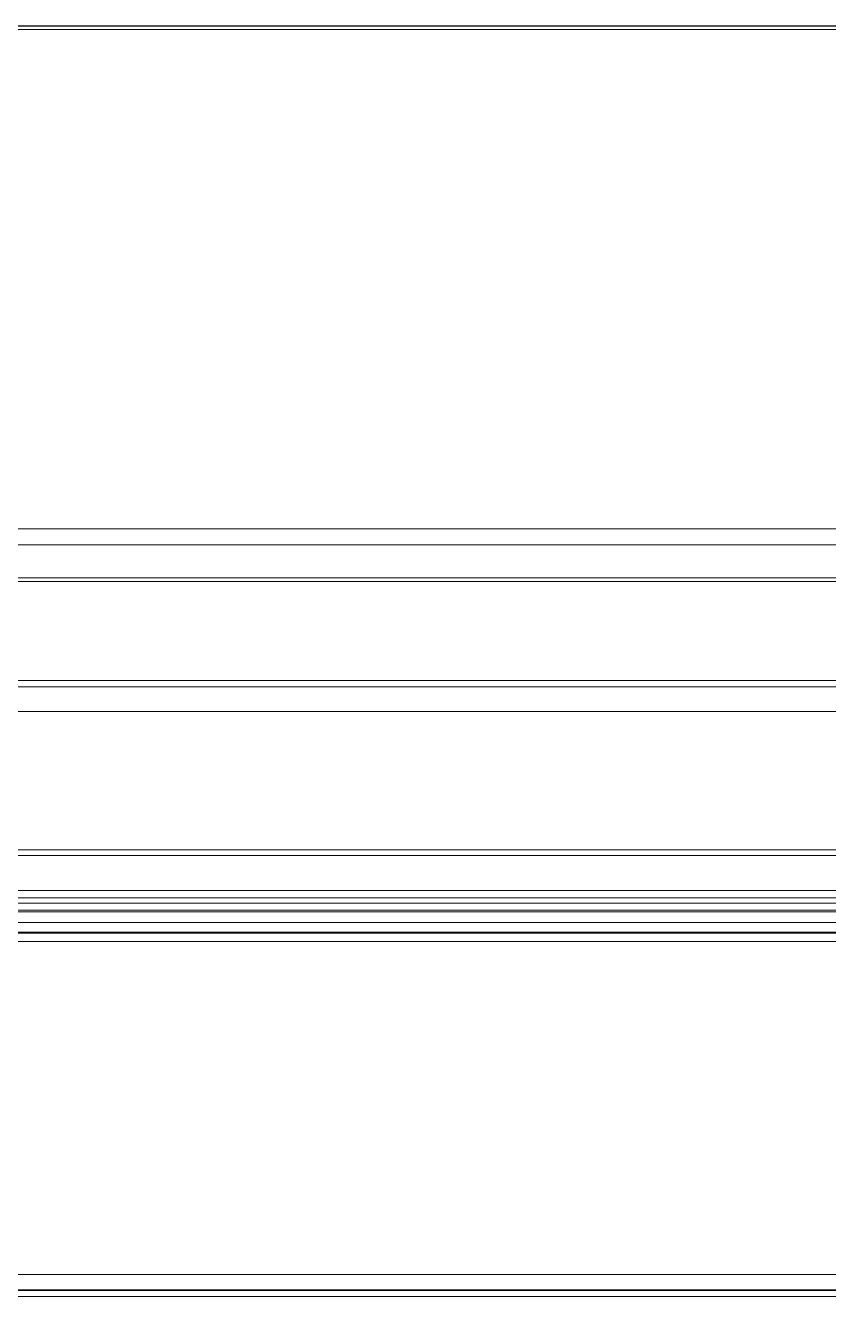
# Model space of a CAD drawing. Header units: millimetres. Extents: x -16985 to -606, y 2122 to 9380.
# Drawn here: x -12648.6 to -12425.4, y 7305.7 to 7659.2 of the extents above; entities that cross this region are included whole.
import ezdxf

# ---------------------------------------------------------------- set-up
doc = ezdxf.new("R2010")
doc.units = ezdxf.units.MM
doc.linetypes.add('K5LT_THIN', pattern=[0])

msp = doc.modelspace()

# ---------------------------------------------------------------- linework, layer by layer
at = {"color": 7, "linetype": 'K5LT_THIN', "lineweight": 18}
for p, q in [((-13147.3247832773, 7658.093832612), (-11582.4389225373, 7658.093832612)), ((-12096.8745995917, 7659.0376661923), (-13128.8745995775, 7659.0430860122)), ((-13128.8745996234, 7659.0256052985), (-12096.8745996376, 7659.0201854785)), ((-13128.8745993875, 7659.1124229222), (-12096.8745994017, 7659.1070031023)), ((-12096.8745994476, 7659.0895223885), (-13128.8745994334, 7659.0949422085)), ((-13126.8745995111, 7659.0663957749), (-12098.8745995111, 7659.0663957749)), ((-12647.8745995903, 7659.0382161311), (-12647.8745995851, 7659.0401692835)), ((-12647.8745995851, 7659.0401692835), (-12627.8745995854, 7659.0400642482)), ((-12627.8745995905, 7659.0381110958), (-12647.8745995903, 7659.0382161311)), ((-12647.8745995967, 7659.0357746906), (-12647.8745995916, 7659.037727843)), ((-12647.8745995916, 7659.037727843), (-12627.8745995918, 7659.0376228077)), ((-12627.874599597, 7659.0356696554), (-12647.8745995967, 7659.0357746906)), ((-12647.8745996031, 7659.0333332502), (-12647.874599598, 7659.0352864025)), ((-12647.874599598, 7659.0352864025), (-12627.8745995982, 7659.0351813673)), ((-12627.8745996034, 7659.0332282149), (-12647.8745996031, 7659.0333332502)), ((-12647.8745996162, 7659.0283527116), (-12647.874599611, 7659.030305864)), ((-12647.874599611, 7659.030305864), (-12627.8745996113, 7659.0302008287)), ((-12627.8745996164, 7659.0282476764), (-12647.8745996162, 7659.0283527116)), ((-12647.8745996226, 7659.0259112712), (-12647.8745996175, 7659.0278644235)), ((-12647.8745996175, 7659.0278644235), (-12627.8745996177, 7659.0277593883)), ((-12627.8745996229, 7659.0258062359), (-12647.8745996226, 7659.0259112712)), ((-12647.874599629, 7659.0234698307), (-12647.8745996239, 7659.0254229831)), ((-12647.8745996239, 7659.0254229831), (-12627.8745996241, 7659.0253179478)), ((-12627.8745996293, 7659.0233647954), (-12647.874599629, 7659.0234698307)), ((-12627.8745993954, 7659.1094011582), (-12647.8745993951, 7659.1095061935)), ((-12647.8745993951, 7659.1095061935), (-12647.8745994003, 7659.1075530411)), ((-12647.8745994003, 7659.1075530411), (-12627.8745994005, 7659.1074480058)), ((-12627.8745994018, 7659.1069597177), (-12647.8745994016, 7659.107064753)), ((-12647.8745994016, 7659.107064753), (-12647.8745994067, 7659.1051116006)), ((-12647.8745994067, 7659.1051116006), (-12627.874599407, 7659.1050065654)), ((-12627.8745994082, 7659.1045182773), (-12647.874599408, 7659.1046233125)), ((-12647.874599408, 7659.1046233125), (-12647.8745994131, 7659.1026701602)), ((-12647.8745994131, 7659.1026701602), (-12627.8745994134, 7659.1025651249)), ((-12627.8745994213, 7659.0995377387), (-12647.874599421, 7659.099642774)), ((-12647.874599421, 7659.099642774), (-12647.8745994262, 7659.0976896216)), ((-12647.8745994262, 7659.0976896216), (-12627.8745994264, 7659.0975845864)), ((-12627.8745994277, 7659.0970962983), (-12647.8745994275, 7659.0972013335)), ((-12647.8745994275, 7659.0972013335), (-12647.8745994326, 7659.0952481812)), ((-12647.8745994326, 7659.0952481812), (-12627.8745994329, 7659.0951431459)), ((-12627.8745994341, 7659.0946548578), (-12647.8745994339, 7659.0947598931)), ((-12647.8745994339, 7659.0947598931), (-12647.874599439, 7659.0928067407)), ((-12647.874599439, 7659.0928067407), (-12627.8745994393, 7659.0927017054)), ((-12627.8745995854, 7659.0400642482), (-12627.8745995905, 7659.0381110958)), ((-12627.8745995918, 7659.0376228077), (-12627.874599597, 7659.0356696554)), ((-12627.8745995982, 7659.0351813673), (-12627.8745996034, 7659.0332282149)), ((-12627.8745996113, 7659.0302008287), (-12627.8745996164, 7659.0282476764)), ((-12627.8745996177, 7659.0277593883), (-12627.8745996229, 7659.0258062359)), ((-12627.8745996241, 7659.0253179478), (-12627.8745996293, 7659.0233647954)), ((-12627.8745994005, 7659.1074480058), (-12627.8745993954, 7659.1094011582)), ((-12627.874599407, 7659.1050065654), (-12627.8745994018, 7659.1069597177)), ((-12627.8745994134, 7659.1025651249), (-12627.8745994082, 7659.1045182773)), ((-12627.8745994264, 7659.0975845864), (-12627.8745994213, 7659.0995377387)), ((-12627.8745994329, 7659.0951431459), (-12627.8745994277, 7659.0970962983)), ((-12627.8745994393, 7659.0927017054), (-12627.8745994341, 7659.0946548578)), ((-12597.874599591, 7659.0379535429), (-12597.8745995858, 7659.0399066953)), ((-12597.8745995858, 7659.0399066953), (-12577.8745995861, 7659.03980166)), ((-12577.8745995912, 7659.0378485077), (-12597.874599591, 7659.0379535429)), ((-12597.8745995974, 7659.0355121025), (-12597.8745995922, 7659.0374652548)), ((-12597.8745995922, 7659.0374652548), (-12577.8745995925, 7659.0373602196)), ((-12577.8745995976, 7659.0354070672), (-12597.8745995974, 7659.0355121025)), ((-12597.8745996038, 7659.033070662), (-12597.8745995987, 7659.0350238144)), ((-12597.8745995987, 7659.0350238144), (-12577.8745995989, 7659.0349187791)), ((-12577.8745996041, 7659.0329656267), (-12597.8745996038, 7659.033070662)), ((-12597.8745996169, 7659.0280901235), (-12597.8745996117, 7659.0300432758)), ((-12597.8745996117, 7659.0300432758), (-12577.874599612, 7659.0299382406)), ((-12577.8745996171, 7659.0279850882), (-12597.8745996169, 7659.0280901235)), ((-12597.8745996233, 7659.025648683), (-12597.8745996181, 7659.0276018354)), ((-12597.8745996181, 7659.0276018354), (-12577.8745996184, 7659.0274968001)), ((-12577.8745996235, 7659.0255436477), (-12597.8745996233, 7659.025648683)), ((-12597.8745996297, 7659.0232072425), (-12597.8745996246, 7659.0251603949)), ((-12597.8745996246, 7659.0251603949), (-12577.8745996248, 7659.0250553596)), ((-12577.87459963, 7659.0231022073), (-12597.8745996297, 7659.0232072425)), ((-12577.8745993961, 7659.10913857), (-12597.8745993958, 7659.1092436053)), ((-12597.8745993958, 7659.1092436053), (-12597.874599401, 7659.1072904529)), ((-12597.874599401, 7659.1072904529), (-12577.8745994012, 7659.1071854177)), ((-12577.8745994025, 7659.1066971296), (-12597.8745994022, 7659.1068021648)), ((-12597.8745994022, 7659.1068021648), (-12597.8745994074, 7659.1048490125)), ((-12597.8745994074, 7659.1048490125), (-12577.8745994076, 7659.1047439772)), ((-12577.8745994089, 7659.1042556891), (-12597.8745994087, 7659.1043607244)), ((-12597.8745994087, 7659.1043607244), (-12597.8745994138, 7659.102407572)), ((-12597.8745994138, 7659.102407572), (-12577.8745994141, 7659.1023025367)), ((-12577.874599422, 7659.0992751506), (-12597.8745994217, 7659.0993801858)), ((-12597.8745994217, 7659.0993801858), (-12597.8745994269, 7659.0974270335)), ((-12597.8745994269, 7659.0974270335), (-12577.8745994271, 7659.0973219982)), ((-12577.8745994284, 7659.0968337101), (-12597.8745994281, 7659.0969387454)), ((-12597.8745994281, 7659.0969387454), (-12597.8745994333, 7659.094985593)), ((-12597.8745994333, 7659.094985593), (-12577.8745994335, 7659.0948805577)), ((-12577.8745994348, 7659.0943922696), (-12597.8745994346, 7659.0944973049)), ((-12597.8745994346, 7659.0944973049), (-12597.8745994397, 7659.0925441525)), ((-12597.8745994397, 7659.0925441525), (-12577.87459944, 7659.0924391173)), ((-12577.8745995861, 7659.03980166), (-12577.8745995912, 7659.0378485077)), ((-12577.8745995925, 7659.0373602196), (-12577.8745995976, 7659.0354070672)), ((-12577.8745995989, 7659.0349187791), (-12577.8745996041, 7659.0329656267)), ((-12577.874599612, 7659.0299382406), (-12577.8745996171, 7659.0279850882)), ((-12577.8745996184, 7659.0274968001), (-12577.8745996235, 7659.0255436477)), ((-12577.8745996248, 7659.0250553596), (-12577.87459963, 7659.0231022073)), ((-12577.8745994012, 7659.1071854177), (-12577.8745993961, 7659.10913857)), ((-12577.8745994076, 7659.1047439772), (-12577.8745994025, 7659.1066971296)), ((-12577.8745994141, 7659.1023025367), (-12577.8745994089, 7659.1042556891)), ((-12577.8745994271, 7659.0973219982), (-12577.874599422, 7659.0992751506)), ((-12577.8745994335, 7659.0948805577), (-12577.8745994284, 7659.0968337101)), ((-12577.87459944, 7659.0924391173), (-12577.8745994348, 7659.0943922696)), ((-12572.8745995913, 7659.0378222488), (-12572.8745995862, 7659.0397754012)), ((-12572.8745995862, 7659.0397754012), (-12552.8745995865, 7659.0396703659)), ((-12552.8745995916, 7659.0377172136), (-12572.8745995913, 7659.0378222488)), ((-12572.8745995977, 7659.0353808084), (-12572.8745995926, 7659.0373339607)), ((-12572.8745995926, 7659.0373339607), (-12552.8745995929, 7659.0372289255)), ((-12552.874599598, 7659.0352757731), (-12572.8745995977, 7659.0353808084)), ((-12572.8745996041, 7659.0329393679), (-12572.874599599, 7659.0348925203)), ((-12572.874599599, 7659.0348925203), (-12552.8745995993, 7659.034787485)), ((-12552.8745996044, 7659.0328343326), (-12572.8745996041, 7659.0329393679)), ((-12572.8745996172, 7659.0279588294), (-12572.8745996121, 7659.0299119817)), ((-12572.8745996121, 7659.0299119817), (-12552.8745996124, 7659.0298069465)), ((-12552.8745996175, 7659.0278537941), (-12572.8745996172, 7659.0279588294)), ((-12572.8745996236, 7659.0255173889), (-12572.8745996185, 7659.0274705413)), ((-12572.8745996185, 7659.0274705413), (-12552.8745996188, 7659.027365506)), ((-12552.8745996239, 7659.0254123536), (-12572.8745996236, 7659.0255173889)), ((-12572.87459963, 7659.0230759484), (-12572.8745996249, 7659.0250291008)), ((-12572.8745996249, 7659.0250291008), (-12552.8745996252, 7659.0249240655)), ((-12552.8745996303, 7659.0229709132), (-12572.87459963, 7659.0230759484)), ((-12552.8745993965, 7659.1090072759), (-12572.8745993962, 7659.1091123112)), ((-12572.8745993962, 7659.1091123112), (-12572.8745994013, 7659.1071591588)), ((-12572.8745994013, 7659.1071591588), (-12552.8745994016, 7659.1070541236)), ((-12552.8745994029, 7659.1065658355), (-12572.8745994026, 7659.1066708707)), ((-12572.8745994026, 7659.1066708707), (-12572.8745994077, 7659.1047177184)), ((-12572.8745994077, 7659.1047177184), (-12552.874599408, 7659.1046126831)), ((-12552.8745994093, 7659.104124395), (-12572.874599409, 7659.1042294303)), ((-12572.874599409, 7659.1042294303), (-12572.8745994141, 7659.1022762779)), ((-12572.8745994141, 7659.1022762779), (-12552.8745994144, 7659.1021712426)), ((-12552.8745994224, 7659.0991438565), (-12572.8745994221, 7659.0992488917)), ((-12572.8745994221, 7659.0992488917), (-12572.8745994272, 7659.0972957394)), ((-12572.8745994272, 7659.0972957394), (-12552.8745994275, 7659.0971907041)), ((-12552.8745994288, 7659.096702416), (-12572.8745994285, 7659.0968074513)), ((-12572.8745994285, 7659.0968074513), (-12572.8745994336, 7659.0948542989)), ((-12572.8745994336, 7659.0948542989), (-12552.8745994339, 7659.0947492636)), ((-12552.8745994352, 7659.0942609755), (-12572.8745994349, 7659.0943660108)), ((-12572.8745994349, 7659.0943660108), (-12572.87459944, 7659.0924128584)), ((-12572.87459944, 7659.0924128584), (-12552.8745994403, 7659.0923078232)), ((-12552.8745995865, 7659.0396703659), (-12552.8745995916, 7659.0377172136)), ((-12552.8745995929, 7659.0372289255), (-12552.874599598, 7659.0352757731)), ((-12552.8745995993, 7659.034787485), (-12552.8745996044, 7659.0328343326)), ((-12552.8745996124, 7659.0298069465), (-12552.8745996175, 7659.0278537941)), ((-12552.8745996188, 7659.027365506), (-12552.8745996239, 7659.0254123536)), ((-12552.8745996252, 7659.0249240655), (-12552.8745996303, 7659.0229709132)), ((-12552.8745994016, 7659.1070541236), (-12552.8745993965, 7659.1090072759)), ((-12552.874599408, 7659.1046126831), (-12552.8745994029, 7659.1065658355)), ((-12552.8745994144, 7659.1021712426), (-12552.8745994093, 7659.104124395)), ((-12552.8745994275, 7659.0971907041), (-12552.8745994224, 7659.0991438565)), ((-12552.8745994339, 7659.0947492636), (-12552.8745994288, 7659.096702416)), ((-12552.8745994403, 7659.0923078232), (-12552.8745994352, 7659.0942609755)), ((-12547.8745995917, 7659.0376909548), (-12547.8745995865, 7659.0396441071)), ((-12547.8745995865, 7659.0396441071), (-12527.8745995868, 7659.0395390719)), ((-12527.8745995919, 7659.0375859195), (-12547.8745995917, 7659.0376909548)), ((-12547.8745995981, 7659.0352495143), (-12547.8745995929, 7659.0372026667)), ((-12547.8745995929, 7659.0372026667), (-12527.8745995932, 7659.0370976314)), ((-12527.8745995983, 7659.035144479), (-12547.8745995981, 7659.0352495143)), ((-12547.8745996045, 7659.0328080738), (-12547.8745995993, 7659.0347612262)), ((-12547.8745995993, 7659.0347612262), (-12527.8745995996, 7659.0346561909)), ((-12527.8745996047, 7659.0327030386), (-12547.8745996045, 7659.0328080738)), ((-12547.8745996176, 7659.0278275353), (-12547.8745996124, 7659.0297806877)), ((-12547.8745996124, 7659.0297806877), (-12527.8745996127, 7659.0296756524)), ((-12527.8745996178, 7659.0277225), (-12547.8745996176, 7659.0278275353)), ((-12547.874599624, 7659.0253860948), (-12547.8745996188, 7659.0273392472)), ((-12547.8745996188, 7659.0273392472), (-12527.8745996191, 7659.0272342119)), ((-12527.8745996242, 7659.0252810595), (-12547.874599624, 7659.0253860948)), ((-12547.8745996304, 7659.0229446544), (-12547.8745996252, 7659.0248978067)), ((-12547.8745996252, 7659.0248978067), (-12527.8745996255, 7659.0247927715)), ((-12527.8745996306, 7659.0228396191), (-12547.8745996304, 7659.0229446544)), ((-12527.8745993968, 7659.1088759819), (-12547.8745993965, 7659.1089810171)), ((-12547.8745993965, 7659.1089810171), (-12547.8745994017, 7659.1070278648)), ((-12547.8745994017, 7659.1070278648), (-12527.8745994019, 7659.1069228295)), ((-12527.8745994032, 7659.1064345414), (-12547.8745994029, 7659.1065395767)), ((-12547.8745994029, 7659.1065395767), (-12547.8745994081, 7659.1045864243)), ((-12547.8745994081, 7659.1045864243), (-12527.8745994083, 7659.104481389)), ((-12527.8745994096, 7659.1039931009), (-12547.8745994093, 7659.1040981362)), ((-12547.8745994093, 7659.1040981362), (-12547.8745994145, 7659.1021449838)), ((-12547.8745994145, 7659.1021449838), (-12527.8745994148, 7659.1020399486)), ((-12527.8745994227, 7659.0990125624), (-12547.8745994224, 7659.0991175977)), ((-12547.8745994224, 7659.0991175977), (-12547.8745994276, 7659.0971644453)), ((-12547.8745994276, 7659.0971644453), (-12527.8745994278, 7659.09705941)), ((-12527.8745994291, 7659.0965711219), (-12547.8745994288, 7659.0966761572)), ((-12547.8745994288, 7659.0966761572), (-12547.874599434, 7659.0947230048)), ((-12547.874599434, 7659.0947230048), (-12527.8745994342, 7659.0946179695)), ((-12527.8745994355, 7659.0941296815), (-12547.8745994352, 7659.0942347167)), ((-12547.8745994352, 7659.0942347167), (-12547.8745994404, 7659.0922815644)), ((-12547.8745994404, 7659.0922815644), (-12527.8745994406, 7659.0921765291)), ((-12527.8745995868, 7659.0395390719), (-12527.8745995919, 7659.0375859195)), ((-12527.8745995932, 7659.0370976314), (-12527.8745995983, 7659.035144479)), ((-12527.8745995996, 7659.0346561909), (-12527.8745996047, 7659.0327030386)), ((-12527.8745996127, 7659.0296756524), (-12527.8745996178, 7659.0277225)), ((-12527.8745996191, 7659.0272342119), (-12527.8745996242, 7659.0252810595)), ((-12527.8745996255, 7659.0247927715), (-12527.8745996306, 7659.0228396191)), ((-12527.8745994019, 7659.1069228295), (-12527.8745993968, 7659.1088759819)), ((-12527.8745994083, 7659.104481389), (-12527.8745994032, 7659.1064345414)), ((-12527.8745994148, 7659.1020399486), (-12527.8745994096, 7659.1039931009)), ((-12527.8745994278, 7659.09705941), (-12527.8745994227, 7659.0990125624)), ((-12527.8745994342, 7659.0946179695), (-12527.8745994291, 7659.0965711219)), ((-12527.8745994406, 7659.0921765291), (-12527.8745994355, 7659.0941296815)), ((-12522.874599592, 7659.0375596607), (-12522.8745995869, 7659.039512813)), ((-12522.8745995869, 7659.039512813), (-12502.8745995871, 7659.0394077778)), ((-12502.8745995923, 7659.0374546254), (-12522.874599592, 7659.0375596607)), ((-12522.8745995984, 7659.0351182202), (-12522.8745995933, 7659.0370713726)), ((-12522.8745995933, 7659.0370713726), (-12502.8745995936, 7659.0369663373)), ((-12502.8745995987, 7659.0350131849), (-12522.8745995984, 7659.0351182202)), ((-12522.8745996048, 7659.0326767797), (-12522.8745995997, 7659.0346299321)), ((-12522.8745995997, 7659.0346299321), (-12502.8745996, 7659.0345248968)), ((-12502.8745996051, 7659.0325717445), (-12522.8745996048, 7659.0326767797)), ((-12522.8745996179, 7659.0276962412), (-12522.8745996128, 7659.0296493936)), ((-12522.8745996128, 7659.0296493936), (-12502.874599613, 7659.0295443583)), ((-12502.8745996182, 7659.0275912059), (-12522.8745996179, 7659.0276962412)), ((-12522.8745996243, 7659.0252548007), (-12522.8745996192, 7659.0272079531)), ((-12522.8745996192, 7659.0272079531), (-12502.8745996195, 7659.0271029178)), ((-12502.8745996246, 7659.0251497655), (-12522.8745996243, 7659.0252548007)), ((-12522.8745996307, 7659.0228133603), (-12522.8745996256, 7659.0247665126)), ((-12522.8745996256, 7659.0247665126), (-12502.8745996259, 7659.0246614774)), ((-12502.874599631, 7659.022708325), (-12522.8745996307, 7659.0228133603)), ((-12502.8745993971, 7659.1087446878), (-12522.8745993969, 7659.108849723)), ((-12522.8745993969, 7659.108849723), (-12522.874599402, 7659.1068965707)), ((-12522.874599402, 7659.1068965707), (-12502.8745994023, 7659.1067915354)), ((-12502.8745994036, 7659.1063032473), (-12522.8745994033, 7659.1064082826)), ((-12522.8745994033, 7659.1064082826), (-12522.8745994084, 7659.1044551302)), ((-12522.8745994084, 7659.1044551302), (-12502.8745994087, 7659.1043500949)), ((-12502.87459941, 7659.1038618068), (-12522.8745994097, 7659.1039668421)), ((-12522.8745994097, 7659.1039668421), (-12522.8745994148, 7659.1020136897)), ((-12522.8745994148, 7659.1020136897), (-12502.8745994151, 7659.1019086545)), ((-12502.874599423, 7659.0988812683), (-12522.8745994228, 7659.0989863036)), ((-12522.8745994228, 7659.0989863036), (-12522.8745994279, 7659.0970331512)), ((-12522.8745994279, 7659.0970331512), (-12502.8745994282, 7659.0969281159)), ((-12502.8745994295, 7659.0964398278), (-12522.8745994292, 7659.0965448631)), ((-12522.8745994292, 7659.0965448631), (-12522.8745994343, 7659.0945917107)), ((-12522.8745994343, 7659.0945917107), (-12502.8745994346, 7659.0944866755)), ((-12502.8745994359, 7659.0939983874), (-12522.8745994356, 7659.0941034226)), ((-12522.8745994356, 7659.0941034226), (-12522.8745994407, 7659.0921502703)), ((-12522.8745994407, 7659.0921502703), (-12502.874599441, 7659.092045235)), ((-12502.8745995871, 7659.0394077778), (-12502.8745995923, 7659.0374546254)), ((-12502.8745995936, 7659.0369663373), (-12502.8745995987, 7659.0350131849)), ((-12502.8745996, 7659.0345248968), (-12502.8745996051, 7659.0325717445)), ((-12502.874599613, 7659.0295443583), (-12502.8745996182, 7659.0275912059)), ((-12502.8745996195, 7659.0271029178), (-12502.8745996246, 7659.0251497655)), ((-12502.8745996259, 7659.0246614774), (-12502.874599631, 7659.022708325)), ((-12502.8745994023, 7659.1067915354), (-12502.8745993971, 7659.1087446878)), ((-12502.8745994087, 7659.1043500949), (-12502.8745994036, 7659.1063032473)), ((-12502.8745994151, 7659.1019086545), (-12502.87459941, 7659.1038618068)), ((-12502.8745994282, 7659.0969281159), (-12502.874599423, 7659.0988812683)), ((-12502.8745994346, 7659.0944866755), (-12502.8745994295, 7659.0964398278)), ((-12502.874599441, 7659.092045235), (-12502.8745994359, 7659.0939983874)), ((-12497.8745995923, 7659.0374283666), (-12497.8745995872, 7659.039381519)), ((-12497.8745995872, 7659.039381519), (-12477.8745995875, 7659.0392764837)), ((-12477.8745995926, 7659.0373233313), (-12497.8745995923, 7659.0374283666)), ((-12497.8745995988, 7659.0349869261), (-12497.8745995936, 7659.0369400785)), ((-12497.8745995936, 7659.0369400785), (-12477.8745995939, 7659.0368350432)), ((-12477.874599599, 7659.0348818908), (-12497.8745995988, 7659.0349869261)), ((-12497.8745996052, 7659.0325454857), (-12497.8745996, 7659.034498638)), ((-12497.8745996, 7659.034498638), (-12477.8745996003, 7659.0343936028)), ((-12477.8745996054, 7659.0324404504), (-12497.8745996052, 7659.0325454857)), ((-12497.8745996182, 7659.0275649471), (-12497.8745996131, 7659.0295180995)), ((-12497.8745996131, 7659.0295180995), (-12477.8745996134, 7659.0294130642)), ((-12477.8745996185, 7659.0274599118), (-12497.8745996182, 7659.0275649471)), ((-12497.8745996247, 7659.0251235066), (-12497.8745996195, 7659.027076659)), ((-12497.8745996195, 7659.027076659), (-12477.8745996198, 7659.0269716237)), ((-12477.8745996249, 7659.0250184714), (-12497.8745996247, 7659.0251235066)), ((-12497.8745996311, 7659.0226820662), (-12497.8745996259, 7659.0246352186)), ((-12497.8745996259, 7659.0246352186), (-12477.8745996262, 7659.0245301833)), ((-12477.8745996313, 7659.0225770309), (-12497.8745996311, 7659.0226820662)), ((-12477.8745993975, 7659.1086133937), (-12497.8745993972, 7659.1087184289)), ((-12497.8745993972, 7659.1087184289), (-12497.8745994023, 7659.1067652766)), ((-12497.8745994023, 7659.1067652766), (-12477.8745994026, 7659.1066602413)), ((-12477.8745994039, 7659.1061719532), (-12497.8745994036, 7659.1062769885)), ((-12497.8745994036, 7659.1062769885), (-12497.8745994088, 7659.1043238361)), ((-12497.8745994088, 7659.1043238361), (-12477.874599409, 7659.1042188008)), ((-12477.8745994103, 7659.1037305128), (-12497.87459941, 7659.103835548)), ((-12497.87459941, 7659.103835548), (-12497.8745994152, 7659.1018823957)), ((-12497.8745994152, 7659.1018823957), (-12477.8745994154, 7659.1017773604)), ((-12477.8745994234, 7659.0987499742), (-12497.8745994231, 7659.0988550095)), ((-12497.8745994231, 7659.0988550095), (-12497.8745994282, 7659.0969018571)), ((-12497.8745994282, 7659.0969018571), (-12477.8745994285, 7659.0967968218)), ((-12477.8745994298, 7659.0963085337), (-12497.8745994295, 7659.096413569)), ((-12497.8745994295, 7659.096413569), (-12497.8745994347, 7659.0944604166)), ((-12497.8745994347, 7659.0944604166), (-12477.8745994349, 7659.0943553814)), ((-12477.8745994362, 7659.0938670933), (-12497.8745994359, 7659.0939721285)), ((-12497.8745994359, 7659.0939721285), (-12497.8745994411, 7659.0920189762)), ((-12497.8745994411, 7659.0920189762), (-12477.8745994413, 7659.0919139409)), ((-12477.8745995875, 7659.0392764837), (-12477.8745995926, 7659.0373233313)), ((-12477.8745995939, 7659.0368350432), (-12477.874599599, 7659.0348818908)), ((-12477.8745996003, 7659.0343936028), (-12477.8745996054, 7659.0324404504)), ((-12477.8745996134, 7659.0294130642), (-12477.8745996185, 7659.0274599118)), ((-12477.8745996198, 7659.0269716237), (-12477.8745996249, 7659.0250184714)), ((-12477.8745996262, 7659.0245301833), (-12477.8745996313, 7659.0225770309)), ((-12477.8745994026, 7659.1066602413), (-12477.8745993975, 7659.1086133937)), ((-12477.874599409, 7659.1042188008), (-12477.8745994039, 7659.1061719532)), ((-12477.8745994154, 7659.1017773604), (-12477.8745994103, 7659.1037305128)), ((-12477.8745994285, 7659.0967968218), (-12477.8745994234, 7659.0987499742)), ((-12477.8745994349, 7659.0943553814), (-12477.8745994298, 7659.0963085337)), ((-12477.8745994413, 7659.0919139409), (-12477.8745994362, 7659.0938670933)), ((-12472.8745995927, 7659.0372970725), (-12472.8745995876, 7659.0392502249)), ((-12472.8745995876, 7659.0392502249), (-12452.8745995878, 7659.0391451896)), ((-12452.874599593, 7659.0371920372), (-12472.8745995927, 7659.0372970725)), ((-12472.8745995991, 7659.034855632), (-12472.874599594, 7659.0368087844)), ((-12472.874599594, 7659.0368087844), (-12452.8745995942, 7659.0367037491)), ((-12452.8745995994, 7659.0347505968), (-12472.8745995991, 7659.034855632)), ((-12472.8745996055, 7659.0324141916), (-12472.8745996004, 7659.0343673439)), ((-12472.8745996004, 7659.0343673439), (-12452.8745996007, 7659.0342623087)), ((-12452.8745996058, 7659.0323091563), (-12472.8745996055, 7659.0324141916)), ((-12472.8745996186, 7659.027433653), (-12472.8745996135, 7659.0293868054)), ((-12472.8745996135, 7659.0293868054), (-12452.8745996137, 7659.0292817701)), ((-12452.8745996189, 7659.0273286177), (-12472.8745996186, 7659.027433653)), ((-12472.874599625, 7659.0249922126), (-12472.8745996199, 7659.0269453649)), ((-12472.8745996199, 7659.0269453649), (-12452.8745996201, 7659.0268403297)), ((-12452.8745996253, 7659.0248871773), (-12472.874599625, 7659.0249922126)), ((-12472.8745996314, 7659.0225507721), (-12472.8745996263, 7659.0245039245)), ((-12472.8745996263, 7659.0245039245), (-12452.8745996266, 7659.0243988892)), ((-12452.8745996317, 7659.0224457368), (-12472.8745996314, 7659.0225507721)), ((-12452.8745993978, 7659.1084820996), (-12472.8745993976, 7659.1085871349)), ((-12472.8745993976, 7659.1085871349), (-12472.8745994027, 7659.1066339825)), ((-12472.8745994027, 7659.1066339825), (-12452.874599403, 7659.1065289472)), ((-12452.8745994042, 7659.1060406591), (-12472.874599404, 7659.1061456944)), ((-12472.874599404, 7659.1061456944), (-12472.8745994091, 7659.104192542)), ((-12472.8745994091, 7659.104192542), (-12452.8745994094, 7659.1040875068)), ((-12452.8745994107, 7659.1035992187), (-12472.8745994104, 7659.1037042539)), ((-12472.8745994104, 7659.1037042539), (-12472.8745994155, 7659.1017511016)), ((-12472.8745994155, 7659.1017511016), (-12452.8745994158, 7659.1016460663)), ((-12452.8745994237, 7659.0986186801), (-12472.8745994235, 7659.0987237154)), ((-12472.8745994235, 7659.0987237154), (-12472.8745994286, 7659.096770563)), ((-12472.8745994286, 7659.096770563), (-12452.8745994289, 7659.0966655277)), ((-12452.8745994301, 7659.0961772397), (-12472.8745994299, 7659.0962822749)), ((-12472.8745994299, 7659.0962822749), (-12472.874599435, 7659.0943291226)), ((-12472.874599435, 7659.0943291226), (-12452.8745994353, 7659.0942240873)), ((-12452.8745994366, 7659.0937357992), (-12472.8745994363, 7659.0938408345)), ((-12472.8745994363, 7659.0938408345), (-12472.8745994414, 7659.0918876821)), ((-12472.8745994414, 7659.0918876821), (-12452.8745994417, 7659.0917826468)), ((-12452.8745995878, 7659.0391451896), (-12452.874599593, 7659.0371920372)), ((-12452.8745995942, 7659.0367037491), (-12452.8745995994, 7659.0347505968)), ((-12452.8745996007, 7659.0342623087), (-12452.8745996058, 7659.0323091563)), ((-12452.8745996137, 7659.0292817701), (-12452.8745996189, 7659.0273286177)), ((-12452.8745996201, 7659.0268403297), (-12452.8745996253, 7659.0248871773)), ((-12452.8745996266, 7659.0243988892), (-12452.8745996317, 7659.0224457368)), ((-12452.874599403, 7659.1065289472), (-12452.8745993978, 7659.1084820996)), ((-12452.8745994094, 7659.1040875068), (-12452.8745994042, 7659.1060406591)), ((-12452.8745994158, 7659.1016460663), (-12452.8745994107, 7659.1035992187)), ((-12452.8745994289, 7659.0966655277), (-12452.8745994237, 7659.0986186801)), ((-12452.8745994353, 7659.0942240873), (-12452.8745994301, 7659.0961772397)), ((-12452.8745994417, 7659.0917826468), (-12452.8745994366, 7659.0937357992)), ((-12447.874599593, 7659.0371657784), (-12447.8745995879, 7659.0391189308)), ((-12447.8745995879, 7659.0391189308), (-12427.8745995882, 7659.0390138955)), ((-12427.8745995933, 7659.0370607431), (-12447.874599593, 7659.0371657784)), ((-12447.8745995994, 7659.0347243379), (-12447.8745995943, 7659.0366774903)), ((-12447.8745995943, 7659.0366774903), (-12427.8745995946, 7659.036572455)), ((-12427.8745995997, 7659.0346193027), (-12447.8745995994, 7659.0347243379)), ((-12447.8745996059, 7659.0322828975), (-12447.8745996007, 7659.0342360498)), ((-12447.8745996007, 7659.0342360498), (-12427.874599601, 7659.0341310146)), ((-12427.8745996061, 7659.0321778622), (-12447.8745996059, 7659.0322828975)), ((-12447.8745996189, 7659.0273023589), (-12447.8745996138, 7659.0292555113)), ((-12447.8745996138, 7659.0292555113), (-12427.8745996141, 7659.029150476)), ((-12427.8745996192, 7659.0271973237), (-12447.8745996189, 7659.0273023589)), ((-12447.8745996253, 7659.0248609185), (-12447.8745996202, 7659.0268140708)), ((-12447.8745996202, 7659.0268140708), (-12427.8745996205, 7659.0267090356)), ((-12427.8745996256, 7659.0247558832), (-12447.8745996253, 7659.0248609185)), ((-12447.8745996318, 7659.022419478), (-12447.8745996266, 7659.0243726304)), ((-12447.8745996266, 7659.0243726304), (-12427.8745996269, 7659.0242675951)), ((-12427.874599632, 7659.0223144427), (-12447.8745996318, 7659.022419478)), ((-12427.8745993982, 7659.1083508055), (-12447.8745993979, 7659.1084558408)), ((-12447.8745993979, 7659.1084558408), (-12447.874599403, 7659.1065026884)), ((-12447.874599403, 7659.1065026884), (-12427.8745994033, 7659.1063976531)), ((-12427.8745994046, 7659.105909365), (-12447.8745994043, 7659.1060144003)), ((-12447.8745994043, 7659.1060144003), (-12447.8745994094, 7659.1040612479)), ((-12447.8745994094, 7659.1040612479), (-12427.8745994097, 7659.1039562127)), ((-12427.874599411, 7659.1034679246), (-12447.8745994107, 7659.1035729598)), ((-12447.8745994107, 7659.1035729598), (-12447.8745994159, 7659.1016198075)), ((-12447.8745994159, 7659.1016198075), (-12427.8745994161, 7659.1015147722)), ((-12427.8745994241, 7659.098487386), (-12447.8745994238, 7659.0985924213)), ((-12447.8745994238, 7659.0985924213), (-12447.8745994289, 7659.0966392689)), ((-12447.8745994289, 7659.0966392689), (-12427.8745994292, 7659.0965342337)), ((-12427.8745994305, 7659.0960459456), (-12447.8745994302, 7659.0961509808)), ((-12447.8745994302, 7659.0961509808), (-12447.8745994353, 7659.0941978285)), ((-12447.8745994353, 7659.0941978285), (-12427.8745994356, 7659.0940927932)), ((-12427.8745994369, 7659.0936045051), (-12447.8745994366, 7659.0937095404)), ((-12447.8745994366, 7659.0937095404), (-12447.8745994418, 7659.091756388)), ((-12447.8745994418, 7659.091756388), (-12427.874599442, 7659.0916513527)), ((-12427.8745995882, 7659.0390138955), (-12427.8745995933, 7659.0370607431)), ((-12427.8745995946, 7659.036572455), (-12427.8745995997, 7659.0346193027)), ((-12427.874599601, 7659.0341310146), (-12427.8745996061, 7659.0321778622)), ((-12427.8745996141, 7659.029150476), (-12427.8745996192, 7659.0271973237)), ((-12427.8745996205, 7659.0267090356), (-12427.8745996256, 7659.0247558832)), ((-12427.8745996269, 7659.0242675951), (-12427.874599632, 7659.0223144427)), ((-12427.8745994033, 7659.1063976531), (-12427.8745993982, 7659.1083508055)), ((-12427.8745994097, 7659.1039562127), (-12427.8745994046, 7659.105909365)), ((-12427.8745994161, 7659.1015147722), (-12427.874599411, 7659.1034679246)), ((-12427.8745994292, 7659.0965342337), (-12427.8745994241, 7659.098487386)), ((-12427.8745994356, 7659.0940927932), (-12427.8745994305, 7659.0960459456)), ((-12427.874599442, 7659.0916513527), (-12427.8745994369, 7659.0936045051)), ((-13004.8818536773, 7519.1955885434), (-11724.8818529073, 7519.1955872927)), ((-13004.8818536773, 7514.751518432), (-11724.8818529073, 7514.751518432)), ((-11724.8818529073, 7505.569913282), (-13004.8818529073, 7505.569913282)), ((-11724.8818534473, 7504.5642171126), (-13004.8818529073, 7504.5642138925)), ((-13004.8818529273, 7477.0463838423), (-11724.8818529073, 7477.0463838423)), ((-11724.8818582273, 7475.2715278519), (-13004.8818529273, 7475.2715278519)), ((-11724.8818582273, 7468.4159058822), (-13004.8818529073, 7468.4159050222)), ((-13155.8378420473, 7428.3886778852), (-11573.9258642573, 7428.3886778852)), ((-13147.3247764573, 7429.882768632), (-11582.4389259173, 7429.8827683019)), ((-13046.0542085711, 7418.6058773035), (-11616.0542085711, 7418.6058773035)), ((-13046.0542085711, 7416.5779683079), (-11616.0542085711, 7416.5779683079)), ((-13046.0542085711, 7415.1061067119), (-11616.0542085711, 7415.1061067119)), ((-13046.0542085711, 7413.1109786113), (-11616.0542085711, 7413.1109786113)), ((-11623.5542085711, 7412.6561605696), (-13038.5542085711, 7412.6561605696)), ((-8276.5542085711, 7406.7140675109), (-16740.5542085711, 7406.7140675109)), ((-8276.5542085711, 7406.7140675109), (-16740.5542085711, 7406.7140675109)), ((-16740.5542085711, 7406.7042601286), (-8276.5542085711, 7406.7042601286)), ((-13043.5542085711, 7407.0453489969), (-11618.5542085711, 7407.0453489969)), ((-11623.5542085711, 7409.6675764754), (-13038.5542085711, 7409.6675764754)), ((-16740.5542085711, 7404.4616868782), (-8276.5542085711, 7404.4616868782)), ((-16740.5542085711, 7311.8317877217), (-8276.5542085711, 7311.8317877217)), ((-16740.5542085711, 7307.5585897642), (-8276.5542085711, 7307.5585897642)), ((-16740.5542085711, 7307.402738234), (-8276.5542085711, 7307.402738234)), ((-16740.5542085711, 7305.6757523622), (-8276.5542085711, 7305.6757523622))]:
    msp.add_line(p, q, dxfattribs=at)
at = {"color": 7, "linetype": 'K5LT_THIN', "const_width": 0.18}
for points in [[(-12616.3745995887, 7659.0388319615), (-12616.1849599343, 7659.0389419484), (-12615.636591371, 7659.0390380246), (-12614.7889181414, 7659.0391097788), (-12613.7337987928, 7659.0391494353), (-12612.5855718787, 7659.0391526967), (-12611.4686656016, 7659.0391192095), (-12610.5041140874, 7659.0390526028), (-12609.7964414591, 7659.0389600942), (-12609.4223350267, 7659.0388517086), (-12609.422335027, 7659.0387391911), (-12609.79644146, 7659.038634735), (-12610.5041140887, 7659.0385496594), (-12611.4686656033, 7659.0384931838), (-12612.5855718804, 7659.0384714282), (-12613.7337987946, 7659.03848675), (-12614.7889181429, 7659.038537489), (-12615.6365913721, 7659.0386181467), (-12616.1849599349, 7659.0387199827)], [(-12616.3745996181, 7659.0276013354), (-12616.1849599638, 7659.0277113222), (-12615.6365914005, 7659.0278073985), (-12614.7889181708, 7659.0278791526), (-12613.7337988223, 7659.0279188091), (-12612.5855719082, 7659.0279220705), (-12611.4686656311, 7659.0278885834), (-12610.5041141169, 7659.0278219766), (-12609.7964414886, 7659.0277294681), (-12609.4223350562, 7659.0276210824), (-12609.4223350565, 7659.027508565), (-12609.7964414894, 7659.0274041088), (-12610.5041141182, 7659.0273190333), (-12611.4686656327, 7659.0272625577), (-12612.5855719099, 7659.0272408021), (-12613.733798824, 7659.0272561239), (-12614.7889181723, 7659.0273068628), (-12615.6365914016, 7659.0273875206), (-12616.1849599644, 7659.0274893566)], [(-12609.374599407, 7659.1050070654), (-12609.5642390607, 7659.1051190441), (-12610.1126076235, 7659.1052208801), (-12610.9602808528, 7659.1053015379), (-12612.0154002011, 7659.1053522768), (-12613.1636271152, 7659.1053675987), (-12614.2805333924, 7659.105345843), (-12615.2450849069, 7659.1052893674), (-12615.9527575357, 7659.1052042919), (-12616.3268639686, 7659.1050998357), (-12616.3268639689, 7659.1049873183), (-12615.9527575365, 7659.1048789327), (-12615.2450849082, 7659.1047864241), (-12614.280533394, 7659.1047198173), (-12613.163627117, 7659.1046863302), (-12612.0154002028, 7659.1046895916), (-12610.9602808543, 7659.1047292481), (-12610.1126076246, 7659.1048010023), (-12609.5642390613, 7659.1048970785)], [(-12609.3745994364, 7659.0937764392), (-12609.5642390902, 7659.093888418), (-12610.112607653, 7659.093990254), (-12610.9602808822, 7659.0940709118), (-12612.0154002305, 7659.0941216507), (-12613.1636271447, 7659.0941369725), (-12614.2805334218, 7659.0941152169), (-12615.2450849364, 7659.0940587413), (-12615.9527575652, 7659.0939736658), (-12616.3268639981, 7659.0938692096), (-12616.3268639984, 7659.0937566922), (-12615.952757566, 7659.0936483065), (-12615.2450849377, 7659.093555798), (-12614.2805334235, 7659.0934891912), (-12613.1636271464, 7659.0934557041), (-12612.0154002323, 7659.0934589655), (-12610.9602808837, 7659.093498622), (-12610.1126076541, 7659.0935703761), (-12609.5642390908, 7659.0936664524)]]:
    msp.add_lwpolyline(points, close=True, dxfattribs=at)

doc.saveas('drawing.dxf')
